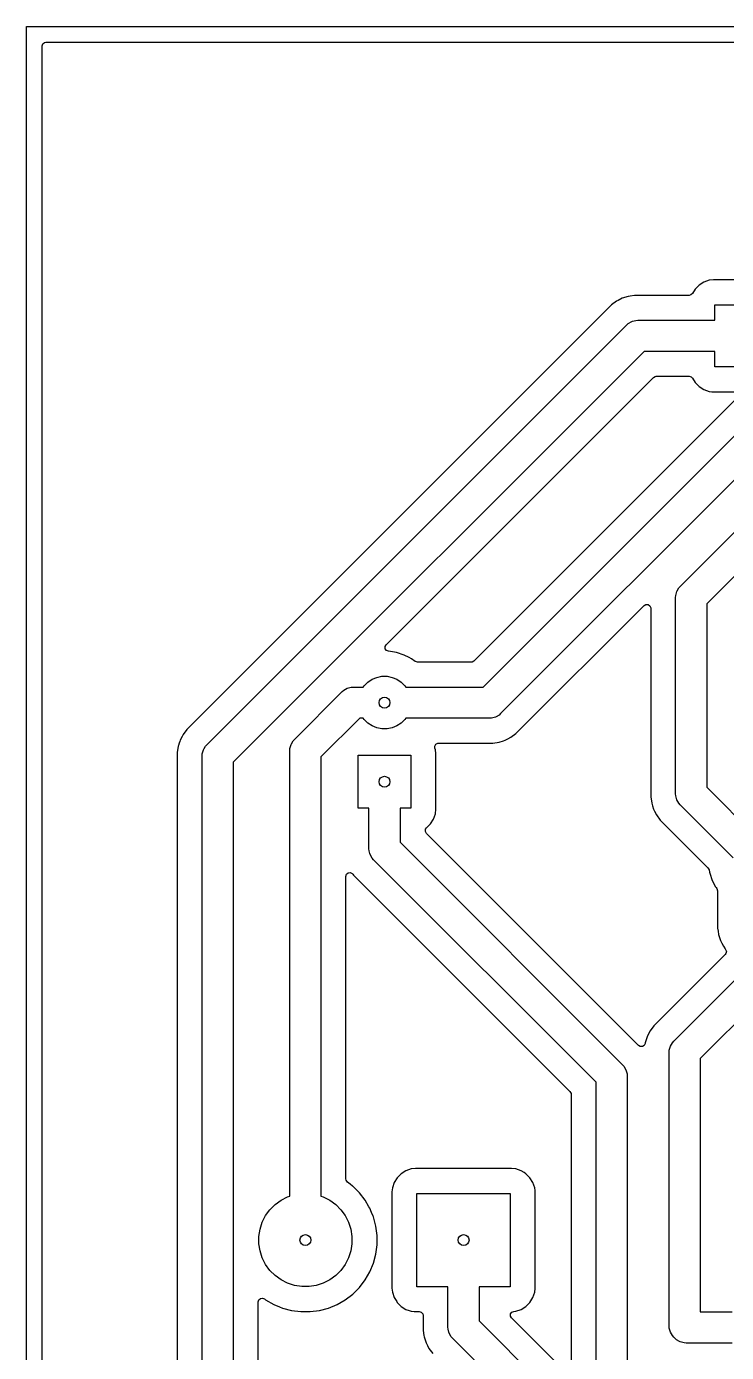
# Model space of a CAD drawing. Extents: x 20 to 124, y -124 to -20.
# Drawn here: x 20 to 42.49, y -62.6 to -20 of the extents above; entities that cross this region are included whole.
import ezdxf

# ---------------------------------------------------------------- set-up
doc = ezdxf.new("R2010")
doc.units = 0
doc.layers.add('BLACK', color=7, linetype='CONTINUOUS')
doc.layers.add('WHITE', color=7, linetype='CONTINUOUS')

msp = doc.modelspace()

# ---------------------------------------------------------------- linework, layer by layer
at = {"layer": 'BLACK', "linetype": 'CONTINUOUS'}
for p, q in [((20.5005, -20.6245), (20.520185, -20.557461)), ((20.5005, -43.327448), (20.5005, -20.6245)), ((20.520185, -20.557461), (20.572989, -20.511706)), ((20.572989, -20.511706), (20.6245, -20.5005)), ((20.6245, -20.5005), (123.3755, -20.5005)), ((41.480184, -28.435237), (41.38987, -28.578972)), ((41.607737, -28.307684), (41.480184, -28.435237)), ((41.760476, -28.211711), (41.607737, -28.307684)), ((41.930745, -28.152131), (41.760476, -28.211711)), ((41.93075, -28.15213), (41.930745, -28.152131)), ((42.065039, -28.137), (41.93075, -28.15213)), ((42.065046, -28.137), (42.065039, -28.137)), ((43.854954, -28.137), (42.065046, -28.137)), ((38.788586, -28.945528), (25.151536, -42.582578)), ((38.954186, -28.825215), (38.788586, -28.945528)), ((39.007889, -28.797852), (38.954186, -28.825215)), ((39.136581, -28.732278), (39.007889, -28.797852)), ((39.136584, -28.732277), (39.136581, -28.732278)), ((39.331264, -28.669023), (39.136584, -28.732277)), ((39.394434, -28.659018), (39.331264, -28.669023)), ((39.533448, -28.637), (39.394434, -28.659018)), ((41.284876, -28.637), (39.533448, -28.637)), ((41.337535, -28.625263), (41.284876, -28.637)), ((41.38987, -28.578972), (41.337535, -28.625263)), ((42.11, -29.4375), (42.11, -28.9375)), ((42.11, -28.9375), (43.81, -28.9375)), ((25.789947, -43.076247), (39.282247, -29.583946)), ((39.282247, -29.583946), (39.331411, -29.54083)), ((39.331411, -29.54083), (39.331419, -29.540823)), ((39.331419, -29.540823), (39.444458, -29.47556)), ((39.444458, -29.47556), (39.471101, -29.46842)), ((39.471101, -29.46842), (39.570537, -29.441777)), ((39.570537, -29.441777), (39.570552, -29.441777)), ((39.570552, -29.441777), (39.6358, -29.4375)), ((39.6358, -29.4375), (42.11, -29.4375)), ((39.842907, -30.4375), (26.6435, -43.636906)), ((42.11, -30.4375), (39.842907, -30.4375)), ((42.11, -30.9375), (42.11, -30.4375)), ((34.668694, -41.2225), (45, -30.891193)), ((43.81, -30.9375), (42.11, -30.9375)), ((31.551791, -39.860691), (40.138165, -31.274319)), ((45.853554, -31.451853), (35.229353, -42.076053)), ((40.138165, -31.274319), (40.199488, -31.240834)), ((40.199488, -31.240834), (40.225846, -31.238)), ((40.225846, -31.238), (41.284876, -31.238)), ((41.284876, -31.238), (41.351915, -31.257685)), ((41.351915, -31.257685), (41.389869, -31.296027)), ((41.389869, -31.296027), (41.480184, -31.439762)), ((41.480184, -31.439762), (41.607738, -31.567316)), ((40.998347, -37.988847), (47.101546, -31.885647)), ((41.607738, -31.567316), (41.760478, -31.663289)), ((41.760478, -31.663289), (41.930745, -31.722868)), ((41.930745, -31.722868), (41.93075, -31.722869)), ((41.93075, -31.722869), (42.021246, -31.733065)), ((42.021246, -31.733065), (42.06504, -31.737999)), ((42.06504, -31.737999), (42.065043, -31.738)), ((42.065043, -31.738), (42.065046, -31.738)), ((42.065046, -31.738), (42.721754, -31.738)), ((42.809435, -31.949681), (34.373434, -40.385681)), ((47.662207, -32.7392), (41.8519, -38.549506)), ((40.8519, -38.3424), (40.856177, -38.277152)), ((40.856177, -38.277137), (40.88996, -38.151058)), ((40.856177, -38.277152), (40.856177, -38.277137)), ((40.88996, -38.151058), (40.899321, -38.134845)), ((40.899321, -38.134845), (40.955223, -38.038019)), ((40.955223, -38.038019), (40.955238, -38.038003)), ((40.955238, -38.038003), (40.998347, -37.988847)), ((35.723019, -42.714466), (39.839719, -38.597764)), ((39.839719, -38.597764), (39.901042, -38.56428)), ((39.901042, -38.56428), (39.970734, -38.569264)), ((39.970734, -38.569264), (40.026667, -38.611136)), ((40.026667, -38.611136), (40.051084, -38.6766)), ((40.051084, -38.6766), (40.0514, -38.685446)), ((40.0514, -38.685446), (40.0514, -44.751751)), ((40.8519, -44.6494), (40.8519, -38.3424)), ((41.8519, -38.549506), (41.8519, -44.442294)), ((31.518498, -39.921153), (31.551791, -39.860691)), ((31.522988, -39.990878), (31.518498, -39.921153)), ((31.564461, -40.047107), (31.522988, -39.990878)), ((31.625238, -40.070268), (31.564461, -40.047107)), ((31.625085, -40.071237), (31.625238, -40.070268)), ((31.629695, -40.071967), (31.625085, -40.071237)), ((31.62975, -40.071988), (31.629695, -40.071967)), ((31.629902, -40.071999), (31.62975, -40.071988)), ((31.886493, -40.11264), (31.629902, -40.071999)), ((32.133576, -40.192922), (31.886493, -40.11264)), ((32.292764, -40.274034), (32.133576, -40.192922)), ((32.365051, -40.310866), (32.292764, -40.274034)), ((32.365053, -40.310867), (32.365051, -40.310866)), ((32.365054, -40.310868), (32.365053, -40.310867)), ((32.485419, -40.398318), (32.365054, -40.310868)), ((32.491265, -40.402315), (32.485419, -40.398318)), ((32.558304, -40.422), (32.491265, -40.402315)), ((34.285753, -40.422), (32.558304, -40.422)), ((34.312111, -40.419166), (34.285753, -40.422)), ((34.373434, -40.385681), (34.312111, -40.419166)), ((31.253258, -40.909101), (31.416685, -40.876593)), ((31.416685, -40.876593), (31.583315, -40.876593)), ((31.583315, -40.876593), (31.746742, -40.909101)), ((30.191619, -41.325823), (30.304658, -41.26056)), ((30.304658, -41.26056), (30.430737, -41.226777)), ((30.430737, -41.226777), (30.430752, -41.226777)), ((30.430752, -41.226777), (30.496, -41.2225)), ((30.496, -41.2225), (30.816726, -41.2225)), ((30.816726, -41.2225), (30.842941, -41.183266)), ((30.842941, -41.183266), (30.960766, -41.065441)), ((30.960766, -41.065441), (31.099313, -40.972867)), ((31.099313, -40.972867), (31.253258, -40.909101)), ((31.746742, -40.909101), (31.900687, -40.972867)), ((31.900687, -40.972867), (32.039234, -41.065441)), ((32.039234, -41.065441), (32.157059, -41.183266)), ((32.157059, -41.183266), (32.183274, -41.2225)), ((32.183274, -41.2225), (34.668694, -41.2225)), ((28.606447, -42.904947), (30.142447, -41.368947)), ((30.142447, -41.368947), (30.19161, -41.325831)), ((30.19161, -41.325831), (30.191619, -41.325823)), ((35.180181, -42.119177), (35.085498, -42.173842)), ((35.180196, -42.119161), (35.180181, -42.119177)), ((35.229353, -42.076053), (35.180196, -42.119161)), ((25.151536, -42.582578), (25.031216, -42.748184)), ((30.703106, -42.2225), (29.46, -43.465606)), ((30.816726, -42.2225), (30.703106, -42.2225)), ((30.842941, -42.261734), (30.816726, -42.2225)), ((30.960766, -42.379559), (30.842941, -42.261734)), ((31.099313, -42.472133), (30.960766, -42.379559)), ((31.253258, -42.535899), (31.099313, -42.472133)), ((31.416685, -42.568407), (31.253258, -42.535899)), ((31.583315, -42.568407), (31.416685, -42.568407)), ((31.746742, -42.535899), (31.583315, -42.568407)), ((31.900687, -42.472133), (31.746742, -42.535899)), ((32.039234, -42.379559), (31.900687, -42.472133)), ((32.157059, -42.261734), (32.039234, -42.379559)), ((32.183274, -42.2225), (32.157059, -42.261734)), ((34.8758, -42.2225), (32.183274, -42.2225)), ((34.941048, -42.218223), (34.8758, -42.2225)), ((34.941063, -42.218223), (34.941048, -42.218223)), ((35.067142, -42.18444), (34.941063, -42.218223)), ((35.085498, -42.173842), (35.067142, -42.18444)), ((24.908251, -43.023), (24.884927, -43.094783)), ((24.924484, -42.973039), (24.908251, -43.023)), ((24.938281, -42.930576), (24.924484, -42.973039)), ((24.999965, -42.809518), (24.938281, -42.930576)), ((25.031214, -42.748187), (24.999965, -42.809518)), ((25.031216, -42.748184), (25.031214, -42.748187)), ((28.513607, -43.04023), (28.563323, -42.954119)), ((28.563323, -42.954119), (28.563338, -42.954103)), ((28.563338, -42.954103), (28.606447, -42.904947)), ((33.150687, -43.057549), (33.21268, -43.025321)), ((33.21268, -43.025321), (33.236562, -43.023)), ((33.236562, -43.023), (34.978151, -43.023)), ((34.978151, -43.023), (34.978152, -43.023)), ((34.978152, -43.023), (35.180335, -42.990977)), ((35.180335, -42.990977), (35.320193, -42.945534)), ((35.320193, -42.945534), (35.375019, -42.92772)), ((35.375019, -42.92772), (35.466214, -42.881253)), ((35.466214, -42.881253), (35.557411, -42.834787)), ((35.557411, -42.834787), (35.723019, -42.714466)), ((20.5005, -123.3755), (20.5005, -43.327448)), ((24.875023, -43.125265), (24.843, -43.327448)), ((24.843, -43.327448), (24.843, -102.071151)), ((24.884927, -43.094783), (24.875023, -43.125265)), ((25.6435, -43.4298), (25.647777, -43.364552)), ((25.6435, -101.9688), (25.6435, -43.4298)), ((25.647777, -43.364537), (25.68156, -43.238458)), ((25.647777, -43.364552), (25.647777, -43.364537)), ((25.68156, -43.238458), (25.703571, -43.200334)), ((25.703571, -43.200334), (25.746823, -43.125419)), ((25.746823, -43.125419), (25.746838, -43.125403)), ((25.746838, -43.125403), (25.789947, -43.076247)), ((28.46, -43.2585), (28.464277, -43.193252)), ((28.46, -57.577628), (28.46, -43.2585)), ((28.464277, -43.193237), (28.49806, -43.067158)), ((28.464277, -43.193252), (28.464277, -43.193237)), ((28.49806, -43.067158), (28.513607, -43.04023)), ((30.65, -45.1125), (30.65, -43.4125)), ((30.65, -43.4125), (32.35, -43.4125)), ((32.35, -43.4125), (32.35, -45.1125)), ((33.115958, -43.118177), (33.150687, -43.057549)), ((33.119521, -43.187955), (33.115958, -43.118177)), ((33.135366, -43.233237), (33.119521, -43.187955)), ((33.135367, -43.233243), (33.135366, -43.233237)), ((33.135368, -43.233245), (33.135367, -43.233243)), ((33.149782, -43.361178), (33.135368, -43.233245)), ((33.150499, -43.367539), (33.149782, -43.361178)), ((33.1505, -43.367543), (33.150499, -43.367539)), ((33.1505, -45.157456), (33.1505, -43.367543)), ((26.6435, -43.636906), (26.6435, -101.761694)), ((29.46, -43.465606), (29.46, -57.577628)), ((40.856177, -44.714647), (40.8519, -44.6494)), ((40.856177, -44.714663), (40.856177, -44.714647)), ((40.878627, -44.798447), (40.856177, -44.714663)), ((41.8519, -44.442294), (43.412721, -46.003115)), ((31, -45.1125), (30.65, -45.1125)), ((31, -46.4142), (31, -45.1125)), ((32.35, -45.1125), (32, -45.1125)), ((32, -45.1125), (32, -46.207093)), ((40.0514, -44.751751), (40.083422, -44.953931)), ((40.083422, -44.953931), (40.083422, -44.953932)), ((40.083422, -44.953932), (40.083423, -44.953935)), ((40.083423, -44.953935), (40.111231, -45.039519)), ((40.111231, -45.039519), (40.14668, -45.148619)), ((40.14668, -45.148619), (40.146681, -45.14862)), ((40.146681, -45.14862), (40.146682, -45.148624)), ((40.146682, -45.148624), (40.16377, -45.18216)), ((40.88996, -44.840742), (40.878627, -44.798447)), ((40.955223, -44.953781), (40.88996, -44.840742)), ((40.955238, -44.953796), (40.955223, -44.953781)), ((40.998347, -45.002953), (40.955238, -44.953796)), ((42.705615, -46.710221), (40.998347, -45.002953)), ((32.979816, -45.614762), (33.075789, -45.462022)), ((33.075789, -45.462022), (33.135368, -45.291755)), ((33.135368, -45.291755), (33.135902, -45.287022)), ((33.135902, -45.287022), (33.150499, -45.15746)), ((33.150499, -45.15746), (33.1505, -45.157456)), ((40.16377, -45.18216), (40.177436, -45.20898)), ((40.177436, -45.20898), (40.239613, -45.331011)), ((40.239613, -45.331011), (40.359934, -45.496619)), ((40.359934, -45.496619), (40.359936, -45.496621)), ((40.359936, -45.496621), (41.892223, -47.028908)), ((32.813977, -45.861154), (32.818961, -45.791462)), ((32.847462, -45.922477), (32.813977, -45.861154)), ((32.818961, -45.791462), (32.847462, -45.747114)), ((32.847462, -45.747114), (32.852256, -45.742319)), ((39.640192, -52.715208), (32.847462, -45.922477)), ((32.852256, -45.742319), (32.852262, -45.742316)), ((32.852262, -45.742316), (32.979816, -45.614762)), ((31.004277, -46.479447), (31, -46.4142)), ((32, -46.207093), (39.149654, -53.356747)), ((31.004277, -46.479463), (31.004277, -46.479447)), ((31.02727, -46.565272), (31.004277, -46.479463)), ((31.03806, -46.605542), (31.02727, -46.565272)), ((31.103323, -46.718581), (31.03806, -46.605542)), ((31.103338, -46.718596), (31.103323, -46.718581)), ((31.146447, -46.767753), (31.103338, -46.718596)), ((38.2961, -53.917406), (31.146447, -46.767753)), ((30.2605, -47.30235), (30.280185, -47.235311)), ((30.280185, -47.235311), (30.332989, -47.189556)), ((30.332989, -47.189556), (30.402147, -47.179612)), ((30.402147, -47.179612), (30.465703, -47.208637)), ((30.465703, -47.208637), (30.484818, -47.229465)), ((30.484818, -47.229465), (30.508031, -47.261415)), ((30.508031, -47.261415), (30.508036, -47.261421)), ((30.508036, -47.261421), (37.459281, -54.212665)), ((41.892223, -47.028908), (41.925708, -47.090231)), ((41.925708, -47.090231), (41.927015, -47.097189)), ((41.927015, -47.097189), (41.938909, -47.172283)), ((41.938909, -47.172283), (41.957489, -47.229465)), ((41.957489, -47.229465), (42.012609, -47.399108)), ((30.2605, -57.02454), (30.2605, -47.30235)), ((42.012609, -47.399108), (42.01676, -47.411881)), ((42.01676, -47.411881), (42.13113, -47.636346)), ((42.13113, -47.636346), (42.151193, -47.663959)), ((42.151193, -47.663959), (42.175817, -47.697852)), ((42.175817, -47.697852), (42.199298, -47.763656)), ((42.199298, -47.763656), (42.1995, -47.770737)), ((42.1995, -47.770737), (42.1995, -48.766886)), ((42.1995, -48.766886), (42.199494, -48.766924)), ((42.199494, -48.766924), (42.1995, -48.869275)), ((42.1995, -48.869275), (42.1995, -48.971589)), ((42.1995, -48.971589), (42.214618, -49.067)), ((42.214618, -49.067), (42.214619, -49.067008)), ((42.214619, -49.067008), (42.231521, -49.173728)), ((42.231521, -49.173728), (42.231539, -49.173803)), ((42.231539, -49.173803), (42.261828, -49.267004)), ((42.261828, -49.267004), (42.261829, -49.267011)), ((42.261829, -49.267011), (42.26183, -49.267011)), ((42.26183, -49.267011), (42.294782, -49.368424)), ((42.294782, -49.368424), (42.294808, -49.368488)), ((42.294808, -49.368488), (42.338702, -49.454621)), ((42.447059, -49.810454), (40.152936, -52.104578)), ((40.791347, -52.598247), (43.656673, -49.73292)), ((42.338702, -49.454621), (42.338705, -49.454628)), ((42.338705, -49.454628), (42.387718, -49.550822)), ((42.387718, -49.550822), (42.387736, -49.550853)), ((42.387736, -49.550853), (42.44644, -49.631641)), ((42.44644, -49.631641), (42.446442, -49.631648)), ((42.446442, -49.631648), (42.446444, -49.631648)), ((42.446444, -49.631648), (42.459696, -49.649888)), ((42.46735, -49.783748), (42.447059, -49.810454)), ((42.459696, -49.649888), (42.483176, -49.715695)), ((42.483176, -49.715695), (42.46735, -49.783748)), ((44.363796, -50.440009), (41.6449, -53.158906)), ((39.986145, -52.361384), (39.938856, -52.454195)), ((39.986146, -52.361385), (39.986145, -52.361384)), ((40.032613, -52.270188), (39.986146, -52.361385)), ((40.152936, -52.104578), (40.032613, -52.270188)), ((39.640223, -52.715237), (39.640192, -52.715208)), ((39.66275, -52.737764), (39.640223, -52.715237)), ((39.7138, -52.768549), (39.66275, -52.737764)), ((39.783663, -52.769547), (39.7138, -52.768549)), ((39.842974, -52.732616), (39.783663, -52.769547)), ((39.872904, -52.669482), (39.842974, -52.732616)), ((39.876422, -52.647267), (39.872904, -52.669482)), ((39.938172, -52.45722), (39.876422, -52.647267)), ((39.938856, -52.454195), (39.938172, -52.45722)), ((40.649177, -52.886537), (40.68296, -52.760458)), ((40.68296, -52.760458), (40.748223, -52.647419)), ((40.748223, -52.647419), (40.748238, -52.647403)), ((40.748238, -52.647403), (40.791347, -52.598247)), ((40.6449, -52.9518), (40.649177, -52.886552)), ((40.6449, -61.7541), (40.6449, -52.9518)), ((40.649177, -52.886552), (40.649177, -52.886537)), ((41.6449, -53.158906), (41.6449, -61.2975)), ((39.149654, -53.356747), (39.192769, -53.405911)), ((39.192769, -53.405911), (39.192777, -53.405919)), ((39.192777, -53.405919), (39.25804, -53.518958)), ((39.25804, -53.518958), (39.25804, -53.518959)), ((39.25804, -53.518959), (39.291823, -53.645037)), ((39.291823, -53.645037), (39.291823, -53.645052)), ((39.291823, -53.645052), (39.2961, -53.7103)), ((38.2961, -66.7937), (38.2961, -53.917406)), ((39.2961, -53.7103), (39.2961, -66.586493)), ((37.459281, -54.212665), (37.492766, -54.273988)), ((37.492766, -54.273988), (37.4956, -54.300346)), ((37.4956, -54.300346), (37.4956, -63.138076)), ((30.267811, -57.066488), (30.2605, -57.02454)), ((30.309013, -57.122916), (30.267811, -57.066488)), ((31.910184, -56.985237), (31.814211, -57.137976)), ((32.037737, -56.857684), (31.910184, -56.985237)), ((32.190476, -56.761711), (32.037737, -56.857684)), ((32.360745, -56.702131), (32.190476, -56.761711)), ((32.36075, -56.70213), (32.360745, -56.702131)), ((32.495039, -56.687), (32.36075, -56.70213)), ((32.495046, -56.687), (32.495039, -56.687)), ((35.584954, -56.687), (32.495046, -56.687)), ((35.58496, -56.687), (35.584954, -56.687)), ((35.719249, -56.70213), (35.58496, -56.687)), ((35.719254, -56.702131), (35.719249, -56.70213)), ((35.889523, -56.761711), (35.719254, -56.702131)), ((35.982053, -56.819852), (35.889523, -56.761711)), ((36.042262, -56.857684), (35.982053, -56.819852)), ((36.169816, -56.985238), (36.042262, -56.857684)), ((36.265789, -57.137978), (36.169816, -56.985238)), ((30.395726, -57.189454), (30.309013, -57.122916)), ((30.475999, -57.25105), (30.395726, -57.189454)), ((30.480085, -57.254185), (30.475999, -57.25105)), ((30.693314, -57.467414), (30.480085, -57.254185)), ((30.69332, -57.467421), (30.693314, -57.467414)), ((30.8769, -57.706668), (30.69332, -57.467421)), ((31.75463, -57.30825), (31.7395, -57.442539)), ((31.7395, -57.442539), (31.7395, -60.53246)), ((31.754631, -57.308245), (31.75463, -57.30825)), ((31.814211, -57.137976), (31.754631, -57.308245)), ((32.54, -60.4875), (32.54, -57.4875)), ((32.54, -57.4875), (35.54, -57.4875)), ((35.54, -57.4875), (35.54, -60.4875)), ((36.325368, -57.308245), (36.265789, -57.137978)), ((36.325369, -57.30825), (36.325368, -57.308245)), ((36.335419, -57.397453), (36.325369, -57.30825)), ((36.3405, -57.442546), (36.335419, -57.397453)), ((36.3405, -60.532454), (36.3405, -57.442546)), ((27.819391, -58.013328), (27.985828, -57.846891)), ((27.985828, -57.846891), (28.176252, -57.70854)), ((28.176252, -57.70854), (28.385975, -57.601681)), ((28.385975, -57.601681), (28.46, -57.577628)), ((29.46, -57.577628), (29.534025, -57.601681)), ((29.534025, -57.601681), (29.743748, -57.70854)), ((29.743748, -57.70854), (29.934172, -57.846891)), ((29.934172, -57.846891), (30.100609, -58.013328)), ((31.002267, -57.923811), (30.8769, -57.706668)), ((31.027683, -57.967832), (31.002267, -57.923811)), ((27.574181, -58.413475), (27.68104, -58.203752)), ((27.68104, -58.203752), (27.819391, -58.013328)), ((30.100609, -58.013328), (30.23896, -58.203752)), ((30.23896, -58.203752), (30.345819, -58.413475)), ((31.084711, -58.105511), (31.027683, -57.967832)), ((31.131482, -58.218426), (31.084711, -58.105511)), ((31.143087, -58.246442), (31.131482, -58.218426)), ((31.221138, -58.537732), (31.143087, -58.246442)), ((27.464624, -58.869811), (27.501445, -58.637332)), ((27.501445, -58.637332), (27.574181, -58.413475)), ((30.345819, -58.413475), (30.418555, -58.637332)), ((30.418555, -58.637332), (30.455376, -58.869811)), ((31.2605, -58.836717), (31.221138, -58.537732)), ((27.464624, -59.105189), (27.464624, -58.869811)), ((27.501445, -59.337668), (27.464624, -59.105189)), ((30.455376, -59.105189), (30.418555, -59.337668)), ((30.455376, -58.869811), (30.455376, -59.105189)), ((31.221138, -59.437268), (31.2605, -59.138283)), ((31.2605, -59.138283), (31.2605, -58.836717)), ((27.574181, -59.561525), (27.501445, -59.337668)), ((27.68104, -59.771248), (27.574181, -59.561525)), ((30.345819, -59.561525), (30.23896, -59.771248)), ((30.418555, -59.337668), (30.345819, -59.561525)), ((31.143087, -59.728558), (31.221138, -59.437268)), ((27.819391, -59.961672), (27.68104, -59.771248)), ((27.985828, -60.128109), (27.819391, -59.961672)), ((30.100609, -59.961672), (29.934172, -60.128109)), ((30.23896, -59.771248), (30.100609, -59.961672)), ((30.8769, -60.268332), (31.027683, -60.007168)), ((31.027683, -60.007168), (31.143087, -59.728558)), ((28.176252, -60.26646), (27.985828, -60.128109)), ((28.385975, -60.373319), (28.176252, -60.26646)), ((28.609832, -60.446055), (28.385975, -60.373319)), ((28.842311, -60.482876), (28.609832, -60.446055)), ((29.077689, -60.482876), (28.842311, -60.482876)), ((29.310168, -60.446055), (29.077689, -60.482876)), ((29.534025, -60.373319), (29.310168, -60.446055)), ((29.743748, -60.26646), (29.534025, -60.373319)), ((29.934172, -60.128109), (29.743748, -60.26646)), ((30.693319, -60.50758), (30.8769, -60.268332)), ((33.54, -60.4875), (32.54, -60.4875)), ((33.54, -61.7892), (33.54, -60.4875)), ((35.54, -60.4875), (34.54, -60.4875)), ((34.54, -60.4875), (34.54, -61.582093)), ((27.444, -60.975396), (27.463685, -60.908357)), ((27.463685, -60.908357), (27.516489, -60.862602)), ((27.516489, -60.862602), (27.585647, -60.852658)), ((27.585647, -60.852658), (27.643487, -60.877021)), ((27.643487, -60.877021), (27.679162, -60.904396)), ((27.679162, -60.904396), (27.679165, -60.904397)), ((27.679165, -60.904397), (27.679168, -60.9044)), ((27.679168, -60.9044), (27.940332, -61.055183)), ((29.979668, -61.055183), (30.240832, -60.9044)), ((30.240832, -60.9044), (30.48008, -60.720819)), ((30.48008, -60.720819), (30.693319, -60.50758)), ((31.7395, -60.53246), (31.75463, -60.666749)), ((31.75463, -60.666749), (31.754631, -60.666754)), ((31.754631, -60.666754), (31.814211, -60.837023)), ((31.814211, -60.837023), (31.895765, -60.966815)), ((36.169816, -60.989762), (36.265789, -60.837022)), ((36.265789, -60.837022), (36.325368, -60.666755)), ((36.325368, -60.666755), (36.330032, -60.625366)), ((36.330032, -60.625366), (36.335514, -60.576707)), ((36.335514, -60.576707), (36.3405, -60.532454)), ((27.444, -101.378753), (27.444, -60.975396)), ((27.940332, -61.055183), (28.126072, -61.132119)), ((28.126072, -61.132119), (28.218939, -61.170586)), ((28.218939, -61.170586), (28.21894, -61.170586)), ((28.21894, -61.170586), (28.218942, -61.170587)), ((28.218942, -61.170587), (28.510232, -61.248638)), ((28.510232, -61.248638), (28.809217, -61.288)), ((28.809217, -61.288), (28.809224, -61.288)), ((28.809224, -61.288), (29.110776, -61.288)), ((29.110776, -61.288), (29.110783, -61.288)), ((29.110783, -61.288), (29.409768, -61.248638)), ((29.409768, -61.248638), (29.701058, -61.170587)), ((29.701058, -61.170587), (29.979668, -61.055183)), ((31.895765, -60.966815), (31.910184, -60.989762)), ((31.910184, -60.989762), (32.037738, -61.117316)), ((32.037738, -61.117316), (32.190478, -61.213289)), ((32.190478, -61.213289), (32.2915, -61.248638)), ((32.2915, -61.248638), (32.360745, -61.272868)), ((32.360745, -61.272868), (32.36075, -61.272869)), ((32.36075, -61.272869), (32.451246, -61.283065)), ((32.451246, -61.283065), (32.49504, -61.287999)), ((32.49504, -61.287999), (32.495043, -61.288)), ((32.495043, -61.288), (32.495046, -61.288)), ((32.495046, -61.288), (32.6155, -61.288)), ((32.6155, -61.288), (32.682539, -61.307685)), ((32.682539, -61.307685), (32.728294, -61.360489)), ((35.552514, -61.360015), (35.594386, -61.304082)), ((35.594386, -61.304082), (35.654813, -61.280129)), ((35.654813, -61.280129), (35.71925, -61.272869)), ((35.71925, -61.272869), (35.719253, -61.272868)), ((35.719253, -61.272868), (35.719255, -61.272868)), ((35.719255, -61.272868), (35.889522, -61.213289)), ((35.889522, -61.213289), (36.042262, -61.117316)), ((36.042262, -61.117316), (36.169816, -60.989762)), ((41.6449, -61.2975), (42.666571, -61.2975)), ((32.728294, -61.360489), (32.7395, -61.412)), ((32.7395, -61.412), (32.7395, -61.891557)), ((34.54, -61.582093), (36.554053, -63.596146)), ((35.54753, -61.429707), (35.552514, -61.360015)), ((35.581015, -61.49103), (35.54753, -61.429707)), ((37.192467, -63.102482), (35.581015, -61.49103)), ((40.649177, -61.819347), (40.6449, -61.7541)), ((32.7395, -61.891557), (32.765963, -62.058634)), ((32.765963, -62.058634), (32.771521, -62.093726)), ((32.771521, -62.093726), (32.771522, -62.093731)), ((32.771522, -62.093731), (32.771523, -62.093734)), ((32.771523, -62.093734), (32.83478, -62.288419)), ((33.544277, -61.854447), (33.54, -61.7892)), ((33.544277, -61.854463), (33.544277, -61.854447)), ((33.568655, -61.945442), (33.544277, -61.854463)), ((33.57806, -61.980542), (33.568655, -61.945442)), ((33.643323, -62.093581), (33.57806, -61.980542)), ((33.643338, -62.093596), (33.643323, -62.093581)), ((33.686447, -62.142753), (33.643338, -62.093596)), ((35.7005, -64.156806), (33.686447, -62.142753)), ((40.649177, -61.819363), (40.649177, -61.819347)), ((40.68296, -61.945442), (40.649177, -61.819363)), ((40.748223, -62.058481), (40.68296, -61.945442)), ((40.748238, -62.058496), (40.748223, -62.058481)), ((40.791347, -62.107653), (40.748238, -62.058496)), ((40.834747, -62.151053), (40.791347, -62.107653)), ((40.883903, -62.194161), (40.834747, -62.151053)), ((40.883919, -62.194177), (40.883903, -62.194161)), ((40.982582, -62.25114), (40.883919, -62.194177)), ((32.83478, -62.288419), (32.881246, -62.379614)), ((32.881246, -62.379614), (32.927713, -62.470811)), ((32.927713, -62.470811), (33.048034, -62.636419)), ((40.996958, -62.25944), (40.982582, -62.25114)), ((41.123037, -62.293223), (40.996958, -62.25944)), ((41.123052, -62.293223), (41.123037, -62.293223)), ((41.1883, -62.2975), (41.123052, -62.293223)), ((42.666571, -62.2975), (41.1883, -62.2975))]:
    msp.add_line(p, q, dxfattribs=at)
at = {"layer": 'BLACK'}
for centre in [(31.5, -41.7225), (31.5, -44.2625), (28.96, -58.9875), (34.04, -58.9875)]:
    msp.add_circle(centre, 0.175, dxfattribs=at)
at = {"layer": 'WHITE', "linetype": 'CONTINUOUS'}
for p, q in [((20, -20), (124, -20)), ((20, -124), (20, -20))]:
    msp.add_line(p, q, dxfattribs=at)
at = {"layer": 'WHITE'}
for centre in [(31.5, -41.7225), (31.5, -44.2625), (28.96, -58.9875), (34.04, -58.9875)]:
    msp.add_circle(centre, 0.175, dxfattribs=at)

doc.saveas('drawing.dxf')
